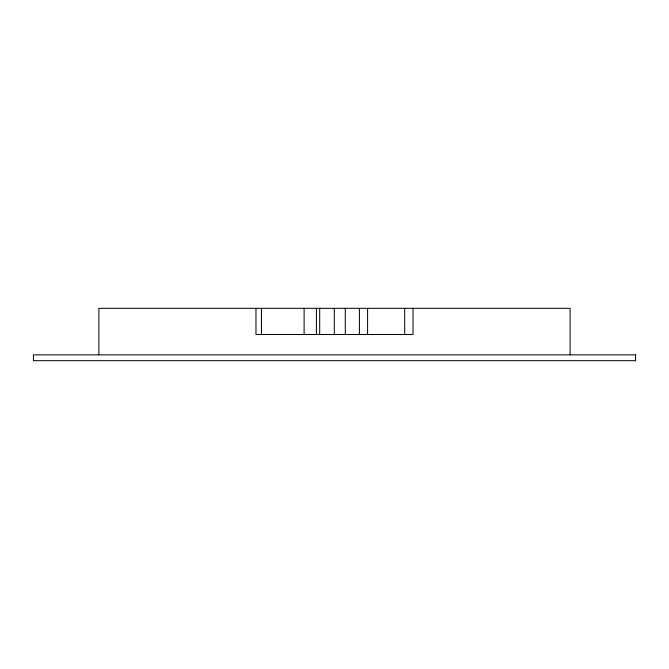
<?xml version="1.0" encoding="UTF-8"?>
<svg xmlns="http://www.w3.org/2000/svg" width="669" height="669" viewBox="0 0 669 669"><rect width="100%" height="100%" fill="white"/><g stroke="black" fill="none" stroke-linecap="round" stroke-linejoin="round"><path stroke-width="1" d="M570.105 354.637L570.105 308.325L98.895 308.325L98.895 354.52M413.032 308.325L413.032 334.5L255.968 334.5L255.968 308.325M404.678 308.325L404.678 334.5M367.599 308.325L367.599 334.5M359.404 308.325L359.404 334.5M345.288 308.325L345.288 334.5M334.299 308.325L334.299 334.5M319.698 308.325L319.698 334.5M316.412 308.325L316.412 334.5M304.111 308.325L304.111 334.5M261.454 308.325L261.454 334.5M635.55 354.863L33.45 354.863L33.45 360.675L635.55 360.675L635.55 354.863"/></g></svg>
